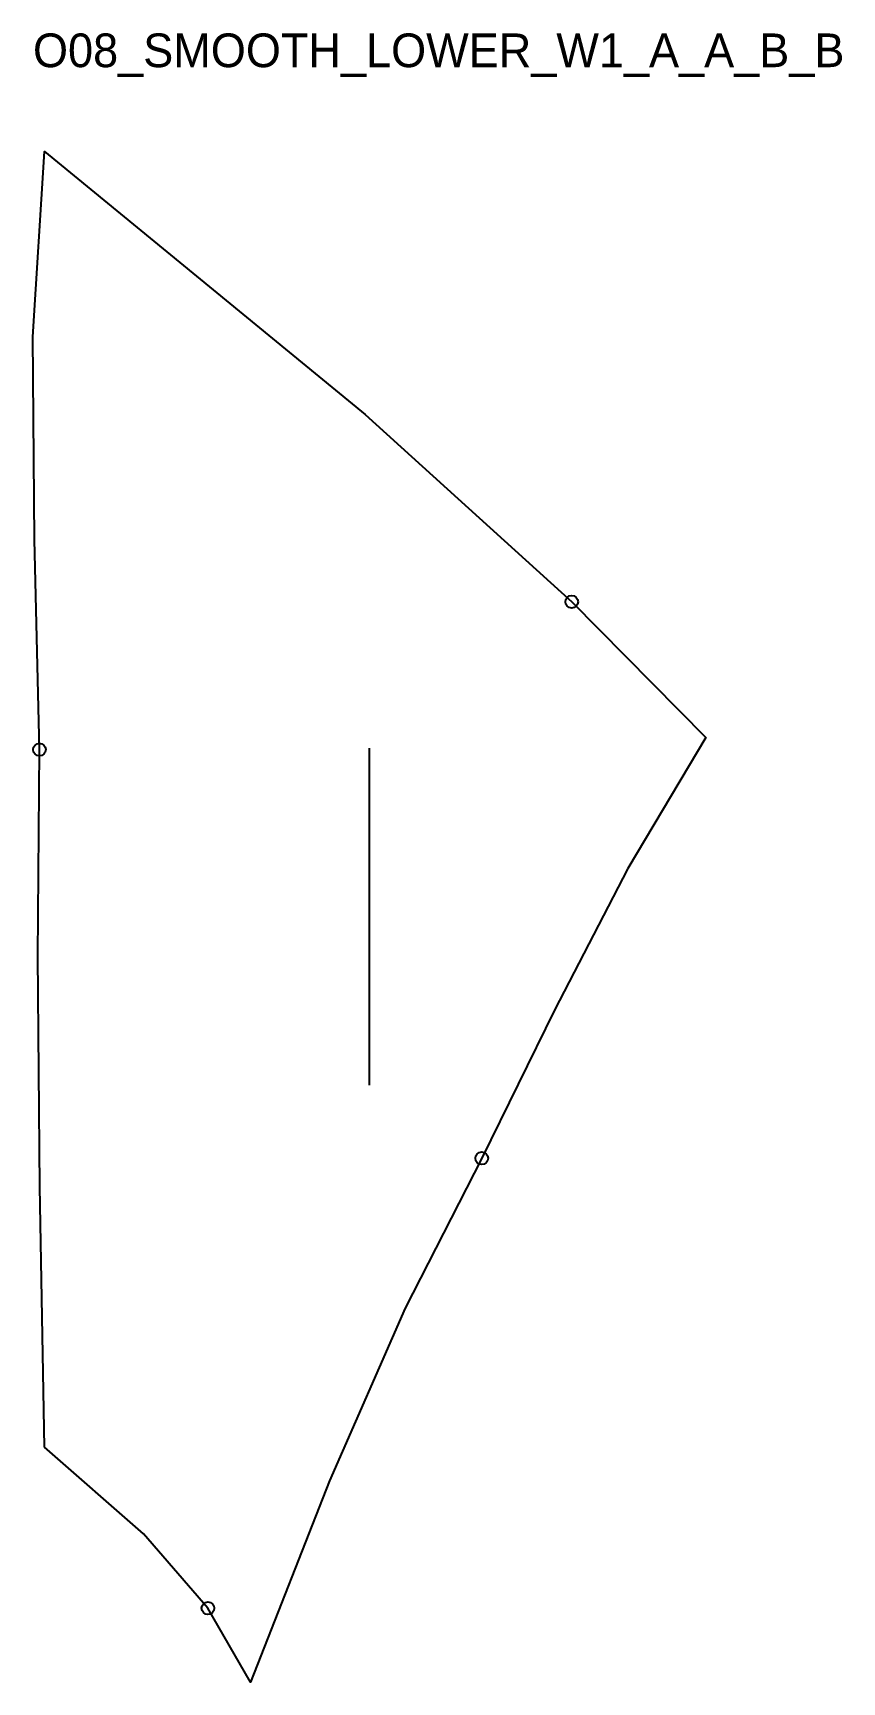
# Model space of a CAD drawing. Header units: millimetres. Extents: x -3 to 189, y -56 to 336.
import ezdxf

# ---------------------------------------------------------------- set-up
doc = ezdxf.new("R2010")
doc.units = ezdxf.units.MM
for name, color, linetype in [('CUT', 1, 'Continuous'), ('GRAIN', 3, 'Continuous'), ('ID', 7, 'Continuous'), ('NOTCH', 2, 'Continuous'), ('SEAM', 5, 'Continuous')]:
    doc.layers.add(name, color=color, linetype=linetype)

msp = doc.modelspace()

# ---------------------------------------------------------------- linework, layer by layer
at = {"layer": 'CUT'}
msp.add_lwpolyline([(0, 0), (-1.1, 61.86), (-1.54, 116.56), (-1.17, 165.6), (-2.36, 215.41), (-2.71, 263.56), (0, 307.56), (76.14, 245.09), (125.19, 200.67), (157.06, 168.48), (138.5, 137.39), (121.11, 103.77), (103.83, 68.61), (85.68, 33.06), (67.69, -7.92), (48.96, -55.7), (38.81, -38.18), (23.5, -20.57), (0, 0)], close=True, dxfattribs=at)
at = {"layer": 'GRAIN'}
msp.add_line((77.18, 85.93), (77.18, 165.93), dxfattribs=at)
at = {"layer": 'NOTCH'}
for centre in [(125.19, 200.67), (-1.17, 165.6), (103.83, 68.61), (38.81, -38.18)]:
    msp.add_circle(centre, 1.5, dxfattribs=at)
at = {"layer": 'SEAM'}
msp.add_lwpolyline([(0, 0), (-1.1, 61.86), (-1.54, 116.56), (-1.17, 165.6), (-2.36, 215.41), (-2.71, 263.56), (0, 307.56), (76.14, 245.09), (125.19, 200.67), (157.06, 168.48), (138.5, 137.39), (121.11, 103.77), (103.83, 68.61), (85.68, 33.06), (67.69, -7.92), (48.96, -55.7), (38.81, -38.18), (23.5, -20.57)], close=True, dxfattribs=at)

# ---------------------------------------------------------------- texts
at = {"layer": 'ID'}
msp.add_text('O08_SMOOTH_LOWER_W1_A_A_B_B', height=8, dxfattribs=at).set_placement((-2.71, 327.56))

doc.saveas('drawing.dxf')
